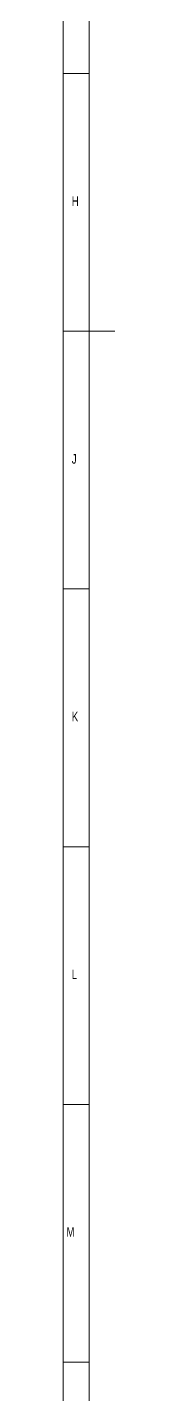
# Model space of a CAD drawing. Header units: millimetres. Extents: x 5 to 1184, y 5 to 836.
# Drawn here: x 5 to 15, y 214.2 to 479.5 of the extents above; entities that cross this region are included whole.
import ezdxf

# ---------------------------------------------------------------- set-up
doc = ezdxf.new("R2010")
doc.units = ezdxf.units.MM
doc.styles.add('SLDTEXTSTYLE0', font='TXT', dxfattribs={"width": 0.75})

msp = doc.modelspace()

# ---------------------------------------------------------------- linework, layer by layer
at = {"color": 7, "linetype": 'Continuous', "lineweight": 0}
for p, q in [((5, 836), (5, 5)), ((10, 831), (10, 10)), ((10, 470.5), (5, 470.5)), ((5, 420.5), (15, 420.5)), ((10, 370.5), (5, 370.5)), ((5, 320.5), (10, 320.5)), ((10, 270.5), (5, 270.5)), ((5, 220.5), (10, 220.5))]:
    msp.add_line(p, q, dxfattribs=at)

# ---------------------------------------------------------------- texts
at = {"color": 7, "linetype": 'Continuous', "lineweight": 0, "char_height": 1.852, "attachment_point": 1, "style": 'SLDTEXTSTYLE0'}
for s, insert in [('H', (6.667, 446.668)), ('J', (6.667, 396.668)), ('K', (6.667, 346.668)), ('L', (6.667, 296.668)), ('M', (5.642, 246.668))]:
    msp.add_mtext(s, dxfattribs=dict(at, insert=insert))

doc.saveas('drawing.dxf')
